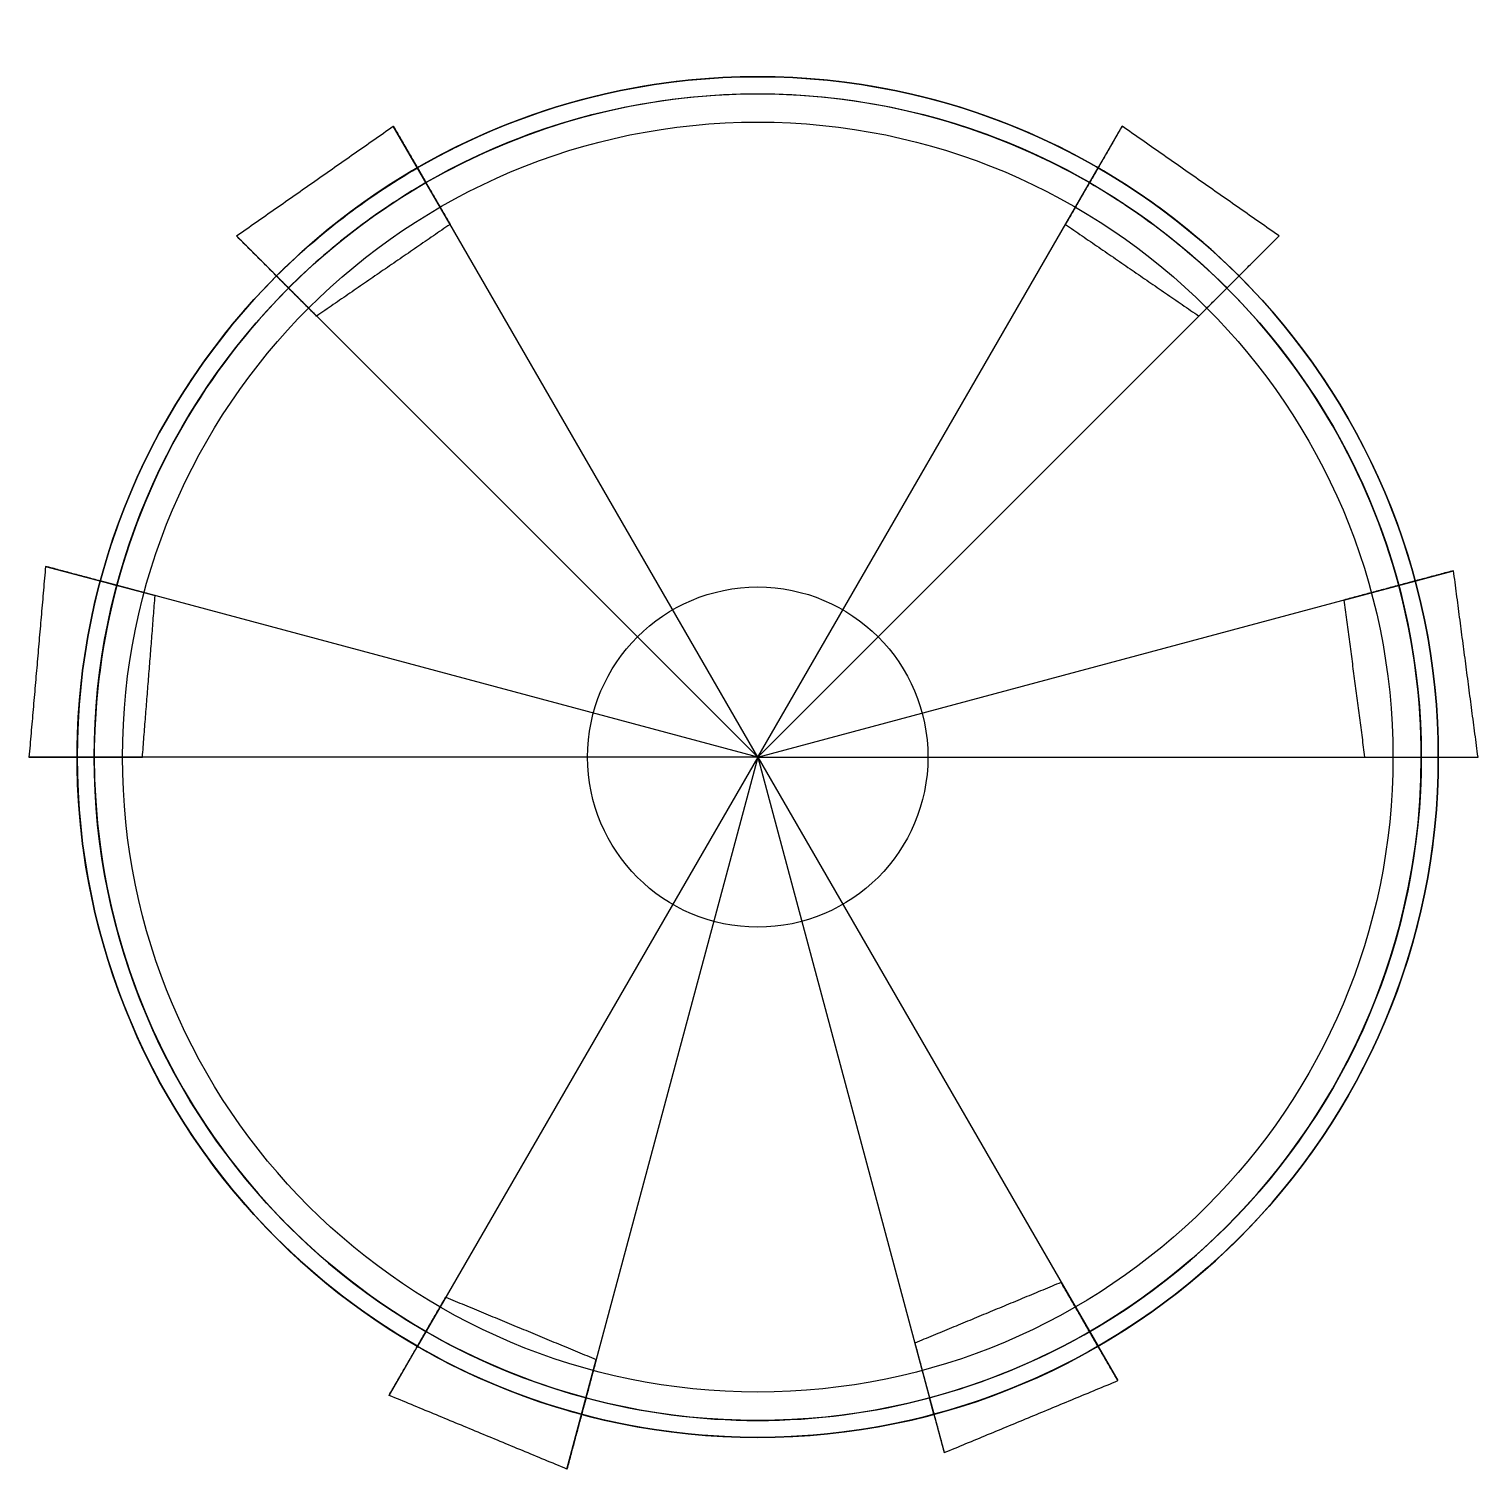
# Model space of a CAD drawing. Header units: millimetres. Extents: x -64 to 64, y -63 to 64.
import ezdxf

# ---------------------------------------------------------------- set-up
doc = ezdxf.new("R2010")
doc.units = ezdxf.units.MM
for name, color, linetype, true_color in [('200', 7, 'CONTINUOUS', 0xffffff), ('21', 7, 'CONTINUOUS', 0xffffff), ('22', 7, 'CONTINUOUS', 0xffffff), ('50', 7, 'CONTINUOUS', 0xffffff), ('ORTHO$2', 7, 'CONTINUOUS', 0xffffff), ('ORTHO$3', 7, 'CONTINUOUS', 0xffffff), ('VERASE001I1$011', 7, 'CONTINUOUS', 0xffffff), ('VERASE001I10$000', 7, 'CONTINUOUS', 0xffffff), ('VERASE001I11$001', 7, 'CONTINUOUS', 0xffffff), ('VERASE001I12$000', 7, 'CONTINUOUS', 0xffffff), ('VERASE001I13$000', 7, 'CONTINUOUS', 0xffffff), ('VERASE001I14$000', 7, 'CONTINUOUS', 0xffffff), ('VERASE001I15$000', 7, 'CONTINUOUS', 0xffffff), ('VERASE001I16$000', 7, 'CONTINUOUS', 0xffffff), ('VERASE001I17$000', 7, 'CONTINUOUS', 0xffffff), ('VERASE001I18$000', 7, 'CONTINUOUS', 0xffffff), ('VERASE001I19$000', 7, 'CONTINUOUS', 0xffffff), ('VERASE001I2$000', 7, 'CONTINUOUS', 0xffffff), ('VERASE001I20$000', 7, 'CONTINUOUS', 0xffffff), ('VERASE001I21$000', 7, 'CONTINUOUS', 0xffffff), ('VERASE001I22$000', 7, 'CONTINUOUS', 0xffffff), ('VERASE001I23$000', 7, 'CONTINUOUS', 0xffffff), ('VERASE001I24$000', 7, 'CONTINUOUS', 0xffffff), ('VERASE001I25$000', 7, 'CONTINUOUS', 0xffffff), ('VERASE001I26$010', 7, 'CONTINUOUS', 0xffffff), ('VERASE001I27$010', 7, 'CONTINUOUS', 0xffffff), ('VERASE001I28$000', 7, 'CONTINUOUS', 0xffffff), ('VERASE001I29$000', 7, 'CONTINUOUS', 0xffffff), ('VERASE001I3$000', 7, 'CONTINUOUS', 0xffffff), ('VERASE001I30$000', 7, 'CONTINUOUS', 0xffffff), ('VERASE001I31$000', 7, 'CONTINUOUS', 0xffffff), ('VERASE001I32$000', 7, 'CONTINUOUS', 0xffffff), ('VERASE001I33$000', 7, 'CONTINUOUS', 0xffffff), ('VERASE001I34$000', 7, 'CONTINUOUS', 0xffffff), ('VERASE001I35$000', 7, 'CONTINUOUS', 0xffffff), ('VERASE001I36$000', 7, 'CONTINUOUS', 0xffffff), ('VERASE001I37$000', 7, 'CONTINUOUS', 0xffffff), ('VERASE001I38$000', 7, 'CONTINUOUS', 0xffffff), ('VERASE001I4$000', 7, 'CONTINUOUS', 0xffffff), ('VERASE001I5$000', 7, 'CONTINUOUS', 0xffffff), ('VERASE001I6$001', 7, 'CONTINUOUS', 0xffffff), ('VERASE001I7$000', 7, 'CONTINUOUS', 0xffffff), ('VERASE001I8$000', 7, 'CONTINUOUS', 0xffffff), ('VERASE001I9$000', 7, 'CONTINUOUS', 0xffffff), ('VMODIFIED001I10$001', 7, 'CONTINUOUS', 0xffffff), ('VMODIFIED001I10$010', 7, 'CONTINUOUS', 0xffffff), ('VMODIFIED001I10$100', 7, 'CONTINUOUS', 0xffffff), ('VMODIFIED001I11$100', 7, 'CONTINUOUS', 0xffffff), ('VMODIFIED001I12$100', 7, 'CONTINUOUS', 0xffffff), ('VMODIFIED001I13$100', 7, 'CONTINUOUS', 0xffffff), ('VMODIFIED001I14$001', 7, 'CONTINUOUS', 0xffffff), ('VMODIFIED001I14$010', 7, 'CONTINUOUS', 0xffffff), ('VMODIFIED001I14$100', 7, 'CONTINUOUS', 0xffffff), ('VMODIFIED001I15$100', 7, 'CONTINUOUS', 0xffffff), ('VMODIFIED001I16$100', 7, 'CONTINUOUS', 0xffffff), ('VMODIFIED001I17$100', 7, 'CONTINUOUS', 0xffffff), ('VMODIFIED001I18$100', 7, 'CONTINUOUS', 0xffffff), ('VMODIFIED001I19$100', 7, 'CONTINUOUS', 0xffffff), ('VMODIFIED001I20$100', 7, 'CONTINUOUS', 0xffffff), ('VMODIFIED001I21$001', 7, 'CONTINUOUS', 0xffffff), ('VMODIFIED001I21$010', 7, 'CONTINUOUS', 0xffffff), ('VMODIFIED001I21$100', 7, 'CONTINUOUS', 0xffffff), ('VMODIFIED001I22$001', 7, 'CONTINUOUS', 0xffffff), ('VMODIFIED001I22$100', 7, 'CONTINUOUS', 0xffffff), ('VMODIFIED001I23$010', 7, 'CONTINUOUS', 0xffffff), ('VMODIFIED001I23$100', 7, 'CONTINUOUS', 0xffffff), ('VMODIFIED001I24$001', 7, 'CONTINUOUS', 0xffffff), ('VMODIFIED001I24$010', 7, 'CONTINUOUS', 0xffffff), ('VMODIFIED001I24$100', 7, 'CONTINUOUS', 0xffffff), ('VMODIFIED001I25$100', 7, 'CONTINUOUS', 0xffffff), ('VMODIFIED001I26$100', 7, 'CONTINUOUS', 0xffffff), ('VMODIFIED001I27$100', 7, 'CONTINUOUS', 0xffffff), ('VMODIFIED001I28$010', 7, 'CONTINUOUS', 0xffffff), ('VMODIFIED001I28$100', 7, 'CONTINUOUS', 0xffffff), ('VMODIFIED001I29$001', 7, 'CONTINUOUS', 0xffffff), ('VMODIFIED001I29$010', 7, 'CONTINUOUS', 0xffffff), ('VMODIFIED001I29$100', 7, 'CONTINUOUS', 0xffffff), ('VMODIFIED001I3$100', 7, 'CONTINUOUS', 0xffffff), ('VMODIFIED001I30$001', 7, 'CONTINUOUS', 0xffffff), ('VMODIFIED001I30$100', 7, 'CONTINUOUS', 0xffffff), ('VMODIFIED001I31$010', 7, 'CONTINUOUS', 0xffffff), ('VMODIFIED001I31$100', 7, 'CONTINUOUS', 0xffffff), ('VMODIFIED001I32$100', 7, 'CONTINUOUS', 0xffffff), ('VMODIFIED001I33$001', 7, 'CONTINUOUS', 0xffffff), ('VMODIFIED001I33$100', 7, 'CONTINUOUS', 0xffffff), ('VMODIFIED001I34$100', 7, 'CONTINUOUS', 0xffffff), ('VMODIFIED001I35$100', 7, 'CONTINUOUS', 0xffffff), ('VMODIFIED001I36$010', 7, 'CONTINUOUS', 0xffffff), ('VMODIFIED001I36$100', 7, 'CONTINUOUS', 0xffffff), ('VMODIFIED001I37$010', 7, 'CONTINUOUS', 0xffffff), ('VMODIFIED001I37$100', 7, 'CONTINUOUS', 0xffffff), ('VMODIFIED001I38$001', 7, 'CONTINUOUS', 0xffffff), ('VMODIFIED001I38$100', 7, 'CONTINUOUS', 0xffffff), ('VMODIFIED001I4$010', 7, 'CONTINUOUS', 0xffffff), ('VMODIFIED001I4$100', 7, 'CONTINUOUS', 0xffffff), ('VMODIFIED001I5$010', 7, 'CONTINUOUS', 0xffffff), ('VMODIFIED001I5$100', 7, 'CONTINUOUS', 0xffffff), ('VMODIFIED001I6$010', 7, 'CONTINUOUS', 0xffffff), ('VMODIFIED001I6$100', 7, 'CONTINUOUS', 0xffffff), ('VMODIFIED001I7$100', 7, 'CONTINUOUS', 0xffffff), ('VMODIFIED001I8$001', 7, 'CONTINUOUS', 0xffffff), ('VMODIFIED001I8$100', 7, 'CONTINUOUS', 0xffffff), ('VMODIFIED001I9$100', 7, 'CONTINUOUS', 0xffffff)]:
    doc.layers.add(name, color=color, linetype=linetype, true_color=true_color)

msp = doc.modelspace()

# ---------------------------------------------------------------- linework, layer by layer
at = {"layer": '200', "color": 252, "linetype": 'Continuous'}
for p, q in [((-42.43, 42.43), (-41.37, 41.37)), ((41.37, 41.37), (42.43, 42.43)), ((-57.96, 15.53), (-56.51, 15.14)), ((57.96, 15.53), (56.51, 15.14)), ((-15.14, -56.51), (-15.53, -57.96)), ((15.53, -57.96), (15.14, -56.51))]:
    msp.add_line(p, q, dxfattribs=at)
at = {"layer": '200', "color": 252, "linetype": 'Continuous', "extrusion": (0, 0, -1)}
for centre, radius, start, end in [((0, 0), 58.5, 45, 135), ((0, 0, -80), 58.5, 60, 120), ((0, 0), 60, 285, 15), ((0, 0), 60, 165, 255), ((0, 0, -80), 60, 180, 240), ((0, 0, -80), 60, 300, 0)]:
    msp.add_arc(centre, radius, start, end, dxfattribs=at)
at = {"layer": '200', "color": 252, "linetype": 'Continuous'}
for centre, radius, start, end in [((0, 0), 60, 45, 135), ((0, 0, 80), 60, 60, 120), ((0, 0), 58.5, 165, 255), ((0, 0), 58.5, 285, 15), ((0, 0, 80), 58.5, 180, 240), ((0, 0, 80), 58.5, 300, 0)]:
    msp.add_arc(centre, radius, start, end, dxfattribs=at)
for points, degree in [([(-42.43, 42.43), (-38.81, 46.04, 26.69), (-34.54, 49.34, 53.33), (-30, 51.96, 80)], 3), ([(-30, 51.96, 80), (-29.25, 50.66, 80)], 1), ([(30, 51.96, 80), (29.25, 50.66, 80)], 1), ([(42.43, 42.43), (38.81, 46.04, 26.69), (34.54, 49.34, 53.33), (30, 51.96, 80)], 3), ([(-29.25, 50.66, 80), (-33.68, 48.11, 53.33), (-37.84, 44.89, 26.69), (-41.37, 41.37)], 3), ([(29.25, 50.66, 80), (33.68, 48.11, 53.33), (37.84, 44.89, 26.69), (41.37, 41.37)], 3), ([(-60, 0, 80), (-60, 5.24, 53.33), (-59.28, 10.59, 26.69), (-57.96, 15.53)], 3), ([(57.96, 15.53), (59.3, 10.53, 26.68), (60, 5.18, 53.32), (60, 0, 80)], 3), ([(-56.51, 15.14), (-57.8, 10.32, 26.69), (-58.5, 5.11, 53.33), (-58.5, 0, 80)], 3), ([(58.5, 0, 80), (58.5, 5.05, 53.32), (57.81, 10.26, 26.68), (56.51, 15.14)], 3), ([(-60, 0, 80), (-58.5, 0, 80)], 1), ([(58.5, 0, 80), (60, 0, 80)], 1), ([(-30, -51.96, 80), (-29.25, -50.66, 80)], 1), ([(-15.14, -56.51), (-20.02, -55.2, 26.68), (-24.88, -53.19, 53.32), (-29.25, -50.66, 80)], 3), ([(15.14, -56.51), (20.02, -55.2, 26.68), (24.88, -53.19, 53.32), (29.25, -50.66, 80)], 3), ([(30, -51.96, 80), (29.25, -50.66, 80)], 1), ([(-30, -51.96, 80), (-25.52, -54.55, 53.32), (-20.53, -56.62, 26.68), (-15.53, -57.96)], 3), ([(30, -51.96, 80), (25.52, -54.55, 53.32), (20.53, -56.62, 26.68), (15.53, -57.96)], 3)]:
    msp.add_open_spline(points, degree=degree, dxfattribs=at)
at = {"layer": '21', "color": 1, "linetype": 'Continuous'}
for points in [[(-45.96, 45.96), (-32.13, 55.64, 80)], [(-32.13, 55.64, 80), (-27.13, 46.98, 80)], [(32.12, 55.64, 80), (27.12, 46.98, 80)], [(45.96, 45.96), (32.12, 55.64, 80)], [(-27.13, 46.98, 80), (-38.89, 38.89)], [(27.12, 46.98, 80), (38.89, 38.89)], [(-38.89, 38.89), (-45.96, 45.96)], [(38.89, 38.89), (45.96, 45.96)], [(-62.79, 16.82), (-64.25, 0, 80)], [(-53.13, 14.24), (-62.79, 16.82)], [(61.34, 16.44), (51.68, 13.85)], [(63.5, 0, 80), (61.34, 16.44)], [(-54.25, 0, 80), (-53.13, 14.24)], [(51.68, 13.85), (53.5, 0, 80)], [(-64.25, 0, 80), (-54.25, 0, 80)], [(53.5, 0, 80), (63.5, 0, 80)], [(26.75, -46.33, 80), (13.85, -51.68)], [(31.75, -54.99, 80), (26.75, -46.33, 80)], [(-32.5, -56.29, 80), (-27.5, -47.63, 80)], [(-27.5, -47.63, 80), (-14.24, -53.13)], [(13.85, -51.68), (16.44, -61.34)], [(-14.24, -53.13), (-16.82, -62.79)], [(16.44, -61.34), (31.75, -54.99, 80)], [(-16.82, -62.79), (-32.5, -56.29, 80)]]:
    msp.add_open_spline(points, degree=1, dxfattribs=at)
at = {"layer": '22', "color": 1, "linetype": 'Continuous'}
for p, q in [((-27.13, 46.98, 80), (-32.13, 55.64, 80)), ((27.12, 46.98, 80), (32.12, 55.64, 80)), ((-45.96, 45.96), (-38.89, 38.89)), ((45.96, 45.96), (38.89, 38.89)), ((-62.79, 16.82), (-53.13, 14.24)), ((51.68, 13.85), (61.34, 16.44)), ((-54.25, 0, 80), (-64.25, 0, 80)), ((53.5, 0, 80), (63.5, 0, 80)), ((26.75, -46.33, 80), (31.75, -54.99, 80)), ((-32.5, -56.29, 80), (-27.5, -47.63, 80)), ((13.85, -51.68), (16.44, -61.34)), ((-16.82, -62.79), (-14.24, -53.13))]:
    msp.add_line(p, q, dxfattribs=at)
at = {"layer": '50', "color": 163, "linetype": 'Continuous'}
for p, q in [((0, 0), (-30, 51.96)), ((0, 0), (30, 51.96)), ((0, 0), (-42.43, 42.43)), ((0, 0), (42.43, 42.43)), ((0, 0), (-57.96, 15.53)), ((0, 0), (57.96, 15.53)), ((0, 0), (-60, 0)), ((0, 0), (-30, -51.96)), ((0, 0), (-15.53, -57.96)), ((0, 0), (60, 0)), ((0, 0), (30, -51.96)), ((0, 0), (15.53, -57.96)), ((15, 0), (15, 0, 2.5))]:
    msp.add_line(p, q, dxfattribs=at)
at = {"layer": '50', "color": 183, "linetype": 'Continuous'}
for radius in [60, 58.5]:
    msp.add_circle((0, 0), radius, dxfattribs=at)
at = {"layer": '50', "color": 163, "linetype": 'Continuous'}
for radius in [56, 15]:
    msp.add_circle((0, 0), radius, dxfattribs=at)
msp.add_point((0, 0), dxfattribs=at)
at = {"layer": 'ORTHO$2', "color": 155, "linetype": 'Continuous'}
for p, q in [((-60, 0, 120), (-60, 0, 80)), ((60, 0, 80), (60, 0, 120))]:
    msp.add_line(p, q, dxfattribs=at)
at = {"layer": 'ORTHO$3', "color": 155, "linetype": 'Continuous'}
for p, q in [((0, 60, 80), (0, 60, 120)), ((0, -60, 120), (0, -60))]:
    msp.add_line(p, q, dxfattribs=at)
at = {"layer": 'VERASE001I1$011', "color": 252, "linetype": 'Continuous', "extrusion": (0, 0, -1)}
msp.add_circle((0, 0, -120), 60, dxfattribs=at)
at = {"layer": 'VERASE001I10$000', "color": 252, "linetype": 'Continuous'}
msp.add_open_spline([(30, -51.96, 80), (25.52, -54.55, 53.32), (20.53, -56.62, 26.68), (15.53, -57.96)], degree=3, dxfattribs=at)
at = {"layer": 'VERASE001I11$001', "color": 252, "linetype": 'Continuous'}
msp.add_arc((0, 0, 80), 60, 60, 120, dxfattribs=at)
at = {"layer": 'VERASE001I12$000', "color": 252, "linetype": 'Continuous'}
msp.add_open_spline([(30, 51.96, 80), (29.25, 50.66, 80)], degree=1, dxfattribs=at)
at = {"layer": 'VERASE001I13$000', "color": 252, "linetype": 'Continuous'}
msp.add_arc((0, 0, 80), 58.5, 300, 0, dxfattribs=at)
at = {"layer": 'VERASE001I14$000', "color": 252, "linetype": 'Continuous'}
msp.add_open_spline([(57.96, 15.53), (59.3, 10.53, 26.68), (60, 5.18, 53.32), (60, 0, 80)], degree=3, dxfattribs=at)
at = {"layer": 'VERASE001I15$000', "color": 252, "linetype": 'Continuous'}
msp.add_open_spline([(30, -51.96, 80), (29.25, -50.66, 80)], degree=1, dxfattribs=at)
at = {"layer": 'VERASE001I16$000', "color": 252, "linetype": 'Continuous'}
msp.add_open_spline([(-30, -51.96, 80), (-29.25, -50.66, 80)], degree=1, dxfattribs=at)
at = {"layer": 'VERASE001I17$000', "color": 252, "linetype": 'Continuous'}
msp.add_line((41.37, 41.37), (42.43, 42.43), dxfattribs=at)
at = {"layer": 'VERASE001I18$000', "color": 252, "linetype": 'Continuous'}
msp.add_open_spline([(-30, 51.96, 80), (-29.25, 50.66, 80)], degree=1, dxfattribs=at)
at = {"layer": 'VERASE001I19$000', "color": 252, "linetype": 'Continuous'}
msp.add_line((-15.14, -56.51), (-15.53, -57.96), dxfattribs=at)
at = {"layer": 'VERASE001I2$000', "color": 252, "linetype": 'Continuous'}
msp.add_circle((0, 0, 120), 58.5, dxfattribs=at)
at = {"layer": 'VERASE001I20$000', "color": 252, "linetype": 'Continuous', "extrusion": (0, 0, -1)}
msp.add_arc((0, 0, -80), 58.5, 60, 120, dxfattribs=at)
at = {"layer": 'VERASE001I21$000', "color": 252, "linetype": 'Continuous', "extrusion": (0, 0, -1)}
msp.add_arc((0, 0, -80), 60, 180, 240, dxfattribs=at)
at = {"layer": 'VERASE001I22$000', "color": 252, "linetype": 'Continuous'}
msp.add_open_spline([(42.43, 42.43), (38.81, 46.04, 26.69), (34.54, 49.34, 53.33), (30, 51.96, 80)], degree=3, dxfattribs=at)
at = {"layer": 'VERASE001I23$000', "color": 252, "linetype": 'Continuous'}
msp.add_open_spline([(-56.51, 15.14), (-57.8, 10.32, 26.69), (-58.5, 5.11, 53.33), (-58.5, 0, 80)], degree=3, dxfattribs=at)
at = {"layer": 'VERASE001I24$000', "color": 252, "linetype": 'Continuous'}
msp.add_line((57.96, 15.53), (56.51, 15.14), dxfattribs=at)
at = {"layer": 'VERASE001I25$000', "color": 252, "linetype": 'Continuous'}
msp.add_open_spline([(-15.14, -56.51), (-20.02, -55.2, 26.68), (-24.88, -53.19, 53.32), (-29.25, -50.66, 80)], degree=3, dxfattribs=at)
at = {"layer": 'VERASE001I26$010', "color": 252, "linetype": 'Continuous'}
msp.add_open_spline([(29.25, 50.66, 80), (33.68, 48.11, 53.33), (37.84, 44.89, 26.69), (41.37, 41.37)], degree=3, dxfattribs=at)
at = {"layer": 'VERASE001I27$010', "color": 252, "linetype": 'Continuous'}
msp.add_open_spline([(-29.25, 50.66, 80), (-33.68, 48.11, 53.33), (-37.84, 44.89, 26.69), (-41.37, 41.37)], degree=3, dxfattribs=at)
at = {"layer": 'VERASE001I28$000', "color": 252, "linetype": 'Continuous'}
msp.add_open_spline([(-30, -51.96, 80), (-25.52, -54.55, 53.32), (-20.53, -56.62, 26.68), (-15.53, -57.96)], degree=3, dxfattribs=at)
at = {"layer": 'VERASE001I29$000', "color": 252, "linetype": 'Continuous'}
msp.add_open_spline([(58.5, 0, 80), (58.5, 5.05, 53.32), (57.81, 10.26, 26.68), (56.51, 15.14)], degree=3, dxfattribs=at)
at = {"layer": 'VERASE001I3$000', "color": 252, "linetype": 'Continuous', "extrusion": (0, 0, -1)}
msp.add_arc((0, 0), 60, 15, 45, dxfattribs=at)
at = {"layer": 'VERASE001I30$000', "color": 252, "linetype": 'Continuous'}
msp.add_open_spline([(58.5, 0, 80), (60, 0, 80)], degree=1, dxfattribs=at)
at = {"layer": 'VERASE001I31$000', "color": 252, "linetype": 'Continuous'}
msp.add_open_spline([(-60, 0, 80), (-60, 5.24, 53.33), (-59.28, 10.59, 26.69), (-57.96, 15.53)], degree=3, dxfattribs=at)
at = {"layer": 'VERASE001I32$000', "color": 252, "linetype": 'Continuous'}
msp.add_line((-42.43, 42.43), (-41.37, 41.37), dxfattribs=at)
at = {"layer": 'VERASE001I33$000', "color": 252, "linetype": 'Continuous'}
msp.add_line((15.53, -57.96), (15.14, -56.51), dxfattribs=at)
at = {"layer": 'VERASE001I34$000', "color": 252, "linetype": 'Continuous'}
msp.add_open_spline([(-60, 0, 80), (-58.5, 0, 80)], degree=1, dxfattribs=at)
at = {"layer": 'VERASE001I35$000', "color": 252, "linetype": 'Continuous'}
msp.add_arc((0, 0, 80), 58.5, 180, 240, dxfattribs=at)
at = {"layer": 'VERASE001I36$000', "color": 252, "linetype": 'Continuous'}
msp.add_line((-57.96, 15.53), (-56.51, 15.14), dxfattribs=at)
at = {"layer": 'VERASE001I37$000', "color": 252, "linetype": 'Continuous', "extrusion": (0, 0, -1)}
msp.add_arc((0, 0, -80), 60, 300, 0, dxfattribs=at)
at = {"layer": 'VERASE001I38$000', "color": 252, "linetype": 'Continuous'}
msp.add_open_spline([(15.14, -56.51), (20.02, -55.2, 26.68), (24.88, -53.19, 53.32), (29.25, -50.66, 80)], degree=3, dxfattribs=at)
at = {"layer": 'VERASE001I4$000', "color": 252, "linetype": 'Continuous'}
msp.add_arc((0, 0), 58.5, 135, 165, dxfattribs=at)
at = {"layer": 'VERASE001I5$000', "color": 252, "linetype": 'Continuous'}
msp.add_arc((0, 0), 58.5, 15, 45, dxfattribs=at)
at = {"layer": 'VERASE001I6$001', "color": 252, "linetype": 'Continuous', "extrusion": (0, 0, -1)}
msp.add_arc((0, 0), 60, 255, 285, dxfattribs=at)
at = {"layer": 'VERASE001I7$000', "color": 252, "linetype": 'Continuous'}
msp.add_arc((0, 0), 58.5, 255, 285, dxfattribs=at)
at = {"layer": 'VERASE001I8$000', "color": 252, "linetype": 'Continuous', "extrusion": (0, 0, -1)}
msp.add_arc((0, 0), 60, 135, 165, dxfattribs=at)
at = {"layer": 'VERASE001I9$000', "color": 252, "linetype": 'Continuous'}
msp.add_open_spline([(-42.43, 42.43), (-38.81, 46.04, 26.69), (-34.54, 49.34, 53.33), (-30, 51.96, 80)], degree=3, dxfattribs=at)
at = {"layer": 'VMODIFIED001I10$001', "color": 155, "linetype": 'Continuous'}
msp.add_open_spline([(30, -51.96, 80), (25.52, -54.55, 53.32), (20.53, -56.62, 26.68), (15.53, -57.96)], degree=3, dxfattribs=at)
at = {"layer": 'VMODIFIED001I10$010', "color": 155, "linetype": 'Continuous'}
msp.add_open_spline([(30, -51.96, 80), (25.52, -54.55, 53.32), (20.53, -56.62, 26.68), (15.53, -57.96)], degree=3, dxfattribs=at)
at = {"layer": 'VMODIFIED001I10$100', "color": 155, "linetype": 'Continuous'}
msp.add_open_spline([(30, -51.96, 80), (25.52, -54.55, 53.32), (20.53, -56.62, 26.68), (15.53, -57.96)], degree=3, dxfattribs=at)
at = {"layer": 'VMODIFIED001I11$100', "color": 155, "linetype": 'Continuous'}
msp.add_arc((0, 0, 80), 60, 60, 120, dxfattribs=at)
at = {"layer": 'VMODIFIED001I12$100', "color": 155, "linetype": 'Continuous'}
msp.add_open_spline([(30, 51.96, 80), (29.25, 50.66, 80)], degree=1, dxfattribs=at)
at = {"layer": 'VMODIFIED001I13$100', "color": 155, "linetype": 'Continuous'}
msp.add_arc((0, 0, 80), 58.5, 300, 0, dxfattribs=at)
at = {"layer": 'VMODIFIED001I14$001', "color": 155, "linetype": 'Continuous'}
msp.add_open_spline([(57.96, 15.53), (59.3, 10.53, 26.68), (60, 5.18, 53.32), (60, 0, 80)], degree=3, dxfattribs=at)
at = {"layer": 'VMODIFIED001I14$010', "color": 155, "linetype": 'Continuous'}
msp.add_open_spline([(57.96, 15.53), (59.3, 10.53, 26.68), (60, 5.18, 53.32), (60, 0, 80)], degree=3, dxfattribs=at)
at = {"layer": 'VMODIFIED001I14$100', "color": 155, "linetype": 'Continuous'}
msp.add_open_spline([(57.96, 15.53), (59.3, 10.53, 26.68), (60, 5.18, 53.32), (60, 0, 80)], degree=3, dxfattribs=at)
at = {"layer": 'VMODIFIED001I15$100', "color": 155, "linetype": 'Continuous'}
msp.add_open_spline([(30, -51.96, 80), (29.25, -50.66, 80)], degree=1, dxfattribs=at)
at = {"layer": 'VMODIFIED001I16$100', "color": 155, "linetype": 'Continuous'}
msp.add_open_spline([(-30, -51.96, 80), (-29.25, -50.66, 80)], degree=1, dxfattribs=at)
at = {"layer": 'VMODIFIED001I17$100', "color": 155, "linetype": 'Continuous'}
msp.add_line((41.37, 41.37), (42.43, 42.43), dxfattribs=at)
at = {"layer": 'VMODIFIED001I18$100', "color": 155, "linetype": 'Continuous'}
msp.add_open_spline([(-30, 51.96, 80), (-29.25, 50.66, 80)], degree=1, dxfattribs=at)
at = {"layer": 'VMODIFIED001I19$100', "color": 155, "linetype": 'Continuous'}
msp.add_line((-15.14, -56.51), (-15.53, -57.96), dxfattribs=at)
at = {"layer": 'VMODIFIED001I20$100', "color": 155, "linetype": 'Continuous', "extrusion": (0, 0, -1)}
msp.add_arc((0, 0, -80), 58.5, 60, 120, dxfattribs=at)
at = {"layer": 'VMODIFIED001I21$001', "color": 155, "linetype": 'Continuous', "extrusion": (0, 0, -1)}
msp.add_arc((0, 0, -80), 60, 180, 240, dxfattribs=at)
at = {"layer": 'VMODIFIED001I21$010', "color": 155, "linetype": 'Continuous', "extrusion": (0, 0, -1)}
msp.add_arc((0, 0, -80), 60, 180, 240, dxfattribs=at)
at = {"layer": 'VMODIFIED001I21$100', "color": 155, "linetype": 'Continuous', "extrusion": (0, 0, -1)}
msp.add_arc((0, 0, -80), 60, 180, 240, dxfattribs=at)
at = {"layer": 'VMODIFIED001I22$001', "color": 155, "linetype": 'Continuous'}
msp.add_open_spline([(42.43, 42.43), (38.81, 46.04, 26.69), (34.54, 49.34, 53.33), (30, 51.96, 80)], degree=3, dxfattribs=at)
at = {"layer": 'VMODIFIED001I22$100', "color": 155, "linetype": 'Continuous'}
msp.add_open_spline([(42.43, 42.43), (38.81, 46.04, 26.69), (34.54, 49.34, 53.33), (30, 51.96, 80)], degree=3, dxfattribs=at)
at = {"layer": 'VMODIFIED001I23$010', "color": 155, "linetype": 'Continuous'}
msp.add_open_spline([(-56.51, 15.14), (-57.8, 10.32, 26.69), (-58.5, 5.11, 53.33), (-58.5, 0, 80)], degree=3, dxfattribs=at)
at = {"layer": 'VMODIFIED001I23$100', "color": 155, "linetype": 'Continuous'}
msp.add_open_spline([(-56.51, 15.14), (-57.8, 10.32, 26.69), (-58.5, 5.11, 53.33), (-58.5, 0, 80)], degree=3, dxfattribs=at)
at = {"layer": 'VMODIFIED001I24$001', "color": 155, "linetype": 'Continuous'}
msp.add_line((57.96, 15.53), (56.51, 15.14), dxfattribs=at)
at = {"layer": 'VMODIFIED001I24$010', "color": 155, "linetype": 'Continuous'}
msp.add_line((57.96, 15.53), (56.51, 15.14), dxfattribs=at)
at = {"layer": 'VMODIFIED001I24$100', "color": 155, "linetype": 'Continuous'}
msp.add_line((57.96, 15.53), (56.51, 15.14), dxfattribs=at)
at = {"layer": 'VMODIFIED001I25$100', "color": 155, "linetype": 'Continuous'}
msp.add_open_spline([(-15.14, -56.51), (-20.02, -55.2, 26.68), (-24.88, -53.19, 53.32), (-29.25, -50.66, 80)], degree=3, dxfattribs=at)
at = {"layer": 'VMODIFIED001I26$100', "color": 155, "linetype": 'Continuous'}
msp.add_open_spline([(29.25, 50.66, 80), (33.68, 48.11, 53.33), (37.84, 44.89, 26.69), (41.37, 41.37)], degree=3, dxfattribs=at)
at = {"layer": 'VMODIFIED001I27$100', "color": 155, "linetype": 'Continuous'}
msp.add_open_spline([(-29.25, 50.66, 80), (-33.68, 48.11, 53.33), (-37.84, 44.89, 26.69), (-41.37, 41.37)], degree=3, dxfattribs=at)
at = {"layer": 'VMODIFIED001I28$010', "color": 155, "linetype": 'Continuous'}
msp.add_open_spline([(-30, -51.96, 80), (-25.52, -54.55, 53.32), (-20.53, -56.62, 26.68), (-15.53, -57.96)], degree=3, dxfattribs=at)
at = {"layer": 'VMODIFIED001I28$100', "color": 155, "linetype": 'Continuous'}
msp.add_open_spline([(-30, -51.96, 80), (-25.52, -54.55, 53.32), (-20.53, -56.62, 26.68), (-15.53, -57.96)], degree=3, dxfattribs=at)
at = {"layer": 'VMODIFIED001I29$001', "color": 155, "linetype": 'Continuous'}
msp.add_open_spline([(58.5, 0, 80), (58.5, 5.05, 53.32), (57.81, 10.26, 26.68), (56.51, 15.14)], degree=3, dxfattribs=at)
at = {"layer": 'VMODIFIED001I29$010', "color": 155, "linetype": 'Continuous'}
msp.add_open_spline([(58.5, 0, 80), (58.5, 5.05, 53.32), (57.81, 10.26, 26.68), (56.51, 15.14)], degree=3, dxfattribs=at)
at = {"layer": 'VMODIFIED001I29$100', "color": 155, "linetype": 'Continuous'}
msp.add_open_spline([(58.5, 0, 80), (58.5, 5.05, 53.32), (57.81, 10.26, 26.68), (56.51, 15.14)], degree=3, dxfattribs=at)
at = {"layer": 'VMODIFIED001I3$100', "color": 155, "linetype": 'Continuous', "extrusion": (0, 0, -1)}
msp.add_arc((0, 0), 60, 15, 45, dxfattribs=at)
at = {"layer": 'VMODIFIED001I30$001', "color": 155, "linetype": 'Continuous'}
msp.add_open_spline([(58.5, 0, 80), (60, 0, 80)], degree=1, dxfattribs=at)
at = {"layer": 'VMODIFIED001I30$100', "color": 155, "linetype": 'Continuous'}
msp.add_open_spline([(58.5, 0, 80), (60, 0, 80)], degree=1, dxfattribs=at)
at = {"layer": 'VMODIFIED001I31$010', "color": 155, "linetype": 'Continuous'}
msp.add_open_spline([(-60, 0, 80), (-60, 5.24, 53.33), (-59.28, 10.59, 26.69), (-57.96, 15.53)], degree=3, dxfattribs=at)
at = {"layer": 'VMODIFIED001I31$100', "color": 155, "linetype": 'Continuous'}
msp.add_open_spline([(-60, 0, 80), (-60, 5.24, 53.33), (-59.28, 10.59, 26.69), (-57.96, 15.53)], degree=3, dxfattribs=at)
at = {"layer": 'VMODIFIED001I32$100', "color": 155, "linetype": 'Continuous'}
msp.add_line((-42.43, 42.43), (-41.37, 41.37), dxfattribs=at)
at = {"layer": 'VMODIFIED001I33$001', "color": 155, "linetype": 'Continuous'}
msp.add_line((15.53, -57.96), (15.14, -56.51), dxfattribs=at)
at = {"layer": 'VMODIFIED001I33$100', "color": 155, "linetype": 'Continuous'}
msp.add_line((15.53, -57.96), (15.14, -56.51), dxfattribs=at)
at = {"layer": 'VMODIFIED001I34$100', "color": 155, "linetype": 'Continuous'}
msp.add_open_spline([(-60, 0, 80), (-58.5, 0, 80)], degree=1, dxfattribs=at)
at = {"layer": 'VMODIFIED001I35$100', "color": 155, "linetype": 'Continuous'}
msp.add_arc((0, 0, 80), 58.5, 180, 240, dxfattribs=at)
at = {"layer": 'VMODIFIED001I36$010', "color": 155, "linetype": 'Continuous'}
msp.add_line((-57.96, 15.53), (-56.51, 15.14), dxfattribs=at)
at = {"layer": 'VMODIFIED001I36$100', "color": 155, "linetype": 'Continuous'}
msp.add_line((-57.96, 15.53), (-56.51, 15.14), dxfattribs=at)
at = {"layer": 'VMODIFIED001I37$010', "color": 155, "linetype": 'Continuous', "extrusion": (0, 0, -1)}
msp.add_arc((0, 0, -80), 60, 300, 0, dxfattribs=at)
at = {"layer": 'VMODIFIED001I37$100', "color": 155, "linetype": 'Continuous', "extrusion": (0, 0, -1)}
msp.add_arc((0, 0, -80), 60, 300, 0, dxfattribs=at)
at = {"layer": 'VMODIFIED001I38$001', "color": 155, "linetype": 'Continuous'}
msp.add_open_spline([(15.14, -56.51), (20.02, -55.2, 26.68), (24.88, -53.19, 53.32), (29.25, -50.66, 80)], degree=3, dxfattribs=at)
at = {"layer": 'VMODIFIED001I38$100', "color": 155, "linetype": 'Continuous'}
msp.add_open_spline([(15.14, -56.51), (20.02, -55.2, 26.68), (24.88, -53.19, 53.32), (29.25, -50.66, 80)], degree=3, dxfattribs=at)
at = {"layer": 'VMODIFIED001I4$010', "color": 155, "linetype": 'Continuous'}
msp.add_arc((0, 0), 58.5, 135, 165, dxfattribs=at)
at = {"layer": 'VMODIFIED001I4$100', "color": 155, "linetype": 'Continuous'}
msp.add_arc((0, 0), 58.5, 135, 165, dxfattribs=at)
at = {"layer": 'VMODIFIED001I5$010', "color": 155, "linetype": 'Continuous'}
msp.add_arc((0, 0), 58.5, 15, 45, dxfattribs=at)
at = {"layer": 'VMODIFIED001I5$100', "color": 155, "linetype": 'Continuous'}
msp.add_arc((0, 0), 58.5, 15, 45, dxfattribs=at)
at = {"layer": 'VMODIFIED001I6$010', "color": 155, "linetype": 'Continuous', "extrusion": (0, 0, -1)}
msp.add_arc((0, 0), 60, 255, 285, dxfattribs=at)
at = {"layer": 'VMODIFIED001I6$100', "color": 155, "linetype": 'Continuous', "extrusion": (0, 0, -1)}
msp.add_arc((0, 0), 60, 255, 285, dxfattribs=at)
at = {"layer": 'VMODIFIED001I7$100', "color": 155, "linetype": 'Continuous'}
msp.add_arc((0, 0), 58.5, 255, 285, dxfattribs=at)
at = {"layer": 'VMODIFIED001I8$001', "color": 155, "linetype": 'Continuous', "extrusion": (0, 0, -1)}
msp.add_arc((0, 0), 60, 135, 165, dxfattribs=at)
at = {"layer": 'VMODIFIED001I8$100', "color": 155, "linetype": 'Continuous', "extrusion": (0, 0, -1)}
msp.add_arc((0, 0), 60, 135, 165, dxfattribs=at)
at = {"layer": 'VMODIFIED001I9$100', "color": 155, "linetype": 'Continuous'}
msp.add_open_spline([(-42.43, 42.43), (-38.81, 46.04, 26.69), (-34.54, 49.34, 53.33), (-30, 51.96, 80)], degree=3, dxfattribs=at)

doc.saveas('drawing.dxf')
